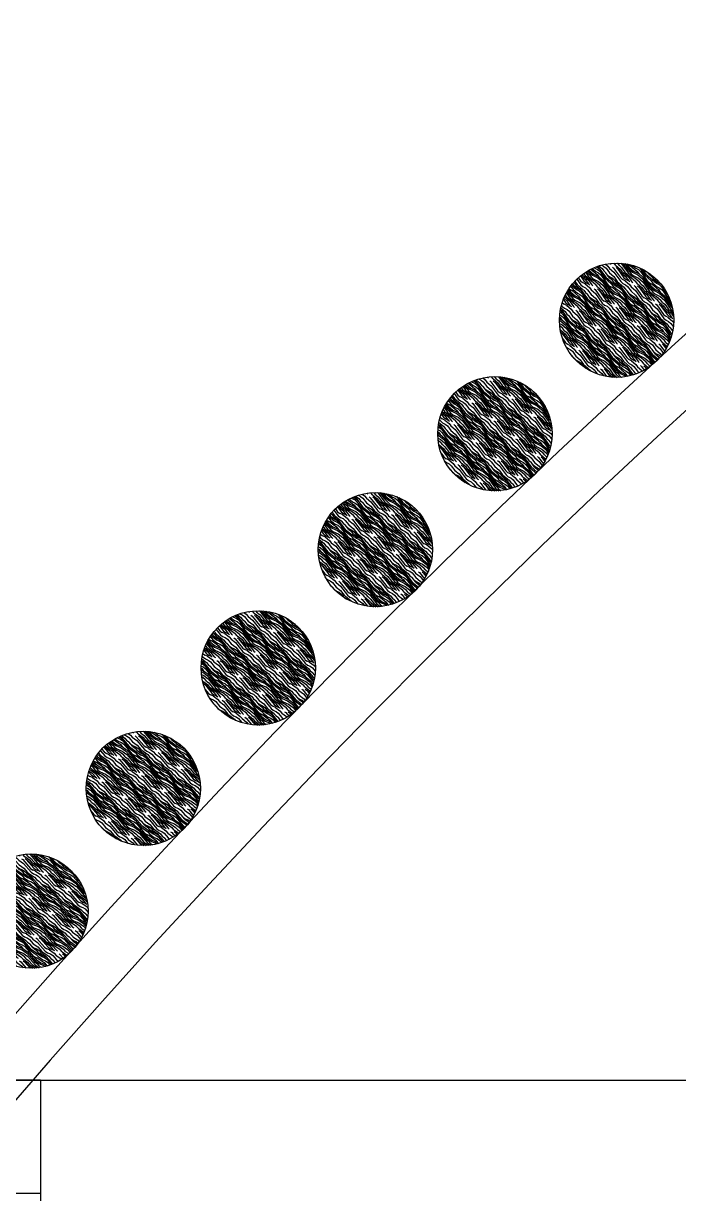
# Model space of a CAD drawing. Extents: x 5924 to 15219, y 2637 to 8140.
# Drawn here: x 6937.5 to 7053, y 7619.3 to 7825.7 of the extents above; entities that cross this region are included whole.
import ezdxf

# ---------------------------------------------------------------- set-up
doc = ezdxf.new("R2010")
doc.units = 0
doc.header["$LTSCALE"] = 35
for name, color, linetype in [('ESPECARQ', 2, 'CONTINUOUS'), ('HACHURA', 13, 'CONTINUOUS'), ('MOBIL', 7, 'CONTINUOUS')]:
    doc.layers.add(name, color=color, linetype=linetype)

msp = doc.modelspace()

# ---------------------------------------------------------------- hatches: boundary and pattern name
at = {"layer": 'HACHURA'}
h = msp.add_hatch(dxfattribs=at)
h.set_pattern_fill('MADEIRA', color=256, scale=5, angle=-40.44944, style=0)
h.set_pattern_definition([(319.55056, (-2401.771, 6818.1464), (3.2438838, 3.804894), [1, -1.5, 0.5, -2]), (319.55056, (-2399.0267, 6815.971), (3.2438838, 3.804894), [1, -4]), (319.55056, (-2399.245, 6816.4854), (3.2438838, 3.804894), [0.5, -4.5]), (319.55056, (-2401.2566, 6818.3647), (3.2438838, 3.804894), [0.25, -3.5, 0.25, -1]), (319.55056, (-2399.7627, 6817.4196), (3.2438838, 3.804894), [1, -1.5, 0.25, -2.25]), (319.55056, (-2400.633, 6818.3256), (3.2438838, 3.804894), [0.75, -4.25]), (319.55056, (-2399.6005, 6817.61), (3.2438838, 3.804894), [1.5, -3.5]), (319.55056, (-2400.661, 6818.678), (3.2438838, 3.804894), [1, -4]), (319.55056, (-2399.058, 6817.4757), (3.2438838, 3.804894), [2.5, -2.5]), (319.55056, (-2400.037, 6818.639), (3.2438838, 3.804894), [0.5, -1.5, 1, -2]), (319.55056, (-2397.2925, 6816.4635), (3.2438838, 3.804894), [1, -4]), (319.55056, (-2397.9724, 6817.2074), (3.2438838, 3.804894), [0.5, -4.5]), (319.55056, (-2398.6523, 6817.9513), (3.2438838, 3.804894), [0.5, -4.5]), (319.55056, (-2400.4737, 6819.6683), (3.2438838, 3.804894), [1, -4]), (319.55056, (-2398.49, 6818.1415), (3.2438838, 3.804894), [1, -4]), (319.55056, (-2398.328, 6818.332), (3.2438838, 3.804894), [1, -1, 1, -2]), (319.55056, (-2398.9267, 6819.171), (3.2438838, 3.804894), [0.5, -2.5, 1, -1]), (319.55056, (-2398.0846, 6818.617), (3.2438838, 3.804894), [1.5, -3.5]), (319.55056, (-2397.9224, 6818.8074), (3.2438838, 3.804894), [1, -4]), (319.55056, (-2399.3633, 6820.2), (3.2438838, 3.804894), [1.5, -2, 0.5, -1]), (319.55056, (-2399.201, 6820.3903), (3.2438838, 3.804894), [2.5, -2.5]), (319.55056, (-2396.837, 6818.539), (3.2438838, 3.804894), [0.5, -4.5]), (319.55056, (-2397.8974, 6819.6074), (3.2438838, 3.804894), [1, -4]), (319.55056, (-2398.5773, 6820.3513), (3.2438838, 3.804894), [0.5, -2, 0.5, -2]), (319.55056, (-2398.8767, 6820.771), (3.2438838, 3.804894), [0.5, -1.5, 1, -2]), (319.55056, (-2398.0346, 6820.217), (3.2438838, 3.804894), [0.5, -2.5, 0.5, -1.5]), (319.55056, (-2397.1926, 6819.6635), (3.2438838, 3.804894), [1.5, -3.5]), (319.55056, (-2398.5523, 6821.1513), (3.2438838, 3.804894), [1, -4]), (319.55056, (-2396.569, 6819.6244), (3.2438838, 3.804894), [0.5, -4.5]), (319.55056, (-2395.7267, 6819.071), (3.2438838, 3.804894), [0.5, -4.5]), (333.586805, (-2398.8645, 6816.161), (3.80489394, -3.2438838), [0.515, -20.1005276]), (333.586805, (-2397.7541, 6816.6927), (3.80489394, -3.2438838), [0.515, -20.1005276]), (333.586805, (-2396.1883, 6819.3), (3.80489394, -3.2438838), [0.515, -20.1005276]), (333.586805, (-2398.5462, 6818.8464), (3.80489394, -3.2438838), [0.515, -20.1005276]), (333.586805, (-2397.2987, 6818.7683), (3.80489394, -3.2438838), [0.515, -20.1005276]), (333.586805, (-2397.1615, 6818.1586), (3.80489394, -3.2438838), [0.515, -20.1005276]), (333.586805, (-2398.4962, 6820.4464), (3.80489394, -3.2438838), [0.515, -20.1005276]), (333.586805, (-2397.1365, 6818.9586), (3.80489394, -3.2438838), [0.515, -20.1005276]), (333.586805, (-2397.592, 6816.883), (3.80489394, -3.2438838), [1.03, -19.5855276]), (333.586805, (-2397.7291, 6817.4927), (3.80489394, -3.2438838), [1.03, -19.5855276]), (333.586805, (-2397.567, 6817.683), (3.80489394, -3.2438838), [1.03, -19.5855276]), (125.514318, (-2399.7627, 6817.4196), (-3.80489394, 3.2438838), [0.515, -1.03, 0.515, -18.5555276]), (125.514318, (-2400.0371, 6818.6391), (-3.80489394, 3.2438838), [0.515, -20.1005276]), (125.514318, (-2398.5773, 6820.3513), (-3.80489394, 3.2438838), [1.03, -19.5855276]), (153.586805, (-2399.0267, 6815.9708), (-3.80489394, 3.2438838), [0.515, -20.1005276]), (305.514318, (-2398.2657, 6815.322), (3.80489394, -3.2438838), [0.515, -20.1005276]), (305.514318, (-2398.2718, 6817.6269), (3.80489394, -3.2438838), [0.515, -20.1005276]), (305.514318, (-2396.9432, 6817.644), (3.80489394, -3.2438838), [0.515, -20.1005276]), (305.514318, (-2398.2218, 6819.2269), (3.80489394, -3.2438838), [0.515, -20.1005276]), (305.514318, (-2398.1968, 6820.0269), (3.80489394, -3.2438838), [0.515, -20.1005276]), (305.514318, (-2397.6542, 6819.8927), (3.80489394, -3.2438838), [0.515, -20.1005276]), (305.514318, (-2398.2218, 6819.2269), (3.80489394, -3.2438838), [0.515, -20.1005276]), (305.514318, (-2396.5938, 6818.8244), (3.80489394, -3.2438838), [2.06, -18.5555276]), (305.514318, (-2401.0663, 6818.2025), (3.80489394, -3.2438838), [2.06, -18.5555276]), (305.514318, (-2400.4426, 6818.1635), (3.80489394, -3.2438838), [2.06, -18.5555276]), (305.514318, (-2399.8999, 6818.0293), (3.80489394, -3.2438838), [0.515, -1.03, 1.03, -18.0405276]), (305.514318, (-2399.6566, 6818.3147), (3.80489394, -3.2438838), [1.03, -1.03, 1.03, -17.5255276]), (305.514318, (-2399.7127, 6819.0196), (3.80489394, -3.2438838), [2.06, -18.5555276]), (305.514318, (-2399.8499, 6819.6293), (3.80489394, -3.2438838), [2.06, -18.5555276]), (305.514318, (-2399.6877, 6819.8196), (3.80489394, -3.2438838), [2.06, -18.5555276]), (305.514318, (-2396.0511, 6818.6903), (3.80489394, -3.2438838), [0.515, -20.1005276]), (305.51433, (-2395.3462, 6818.7464), (3.80489456, -3.24388307), [1.03, -19.5855276]), (305.51433, (-2397.7914, 6820.5025), (3.80489456, -3.24388307), [1.03, -19.5855276]), (305.51432, (-2401.0102, 6817.4976), (3.804894, -3.24388373), [2.06, -18.5555276]), (305.51432, (-2396.4566, 6818.2147), (3.804894, -3.24388373), [1.545, -19.0705276]), (305.51432, (-2396.3194, 6817.6049), (3.804894, -3.24388373), [3.09, -17.5255276])])
h.paths.add_polyline_path([(7034.432, 7779.893), (7049.77, 7766.817, 1)])
h.paths.add_polyline_path([(7049.77, 7766.817), (7034.432, 7779.893, 1)])
h = msp.add_hatch(dxfattribs=at)
h.set_pattern_fill('MADEIRA', color=256, scale=5, angle=-39.32584, style=0)
h.set_pattern_definition([(320.67416, (-2402.6927, 6613.12), (3.1686492, 3.8677723), [1, -1.5, 0.5, -2]), (320.67416, (-2399.906, 6610.999), (3.1686492, 3.8677723), [1, -4]), (320.67416, (-2400.1344, 6611.509), (3.1686492, 3.8677723), [0.5, -4.5]), (320.67416, (-2402.1825, 6613.3485), (3.1686492, 3.8677723), [0.25, -3.5, 0.25, -1]), (320.67416, (-2400.6703, 6612.433), (3.1686492, 3.8677723), [1, -1.5, 0.25, -2.25]), (320.67416, (-2401.558, 6613.322), (3.1686492, 3.8677723), [0.75, -4.25]), (320.67416, (-2400.512, 6612.6263), (3.1686492, 3.8677723), [1.5, -3.5]), (320.67416, (-2401.593, 6613.6736), (3.1686492, 3.8677723), [1, -4]), (320.67416, (-2399.9667, 6612.503), (3.1686492, 3.8677723), [2.5, -2.5]), (320.67416, (-2400.9686, 6613.647), (3.1686492, 3.8677723), [0.5, -1.5, 1, -2]), (320.67416, (-2398.182, 6611.5254), (3.1686492, 3.8677723), [1, -4]), (320.67416, (-2398.8763, 6612.256), (3.1686492, 3.8677723), [0.5, -4.5]), (320.67416, (-2399.5706, 6612.9863), (3.1686492, 3.8677723), [0.5, -4.5]), (320.67416, (-2401.4253, 6614.6673), (3.1686492, 3.8677723), [1, -4]), (320.67416, (-2399.412, 6613.1797), (3.1686492, 3.8677723), [1, -4]), (320.67416, (-2399.2537, 6613.373), (3.1686492, 3.8677723), [1, -1, 1, -2]), (320.67416, (-2399.869, 6614.2), (3.1686492, 3.8677723), [0.5, -2.5, 1, -1]), (320.67416, (-2399.016, 6613.663), (3.1686492, 3.8677723), [1.5, -3.5]), (320.67416, (-2398.8576, 6613.8565), (3.1686492, 3.8677723), [1, -4]), (320.67416, (-2400.3255, 6615.2207), (3.1686492, 3.8677723), [1.5, -2, 0.5, -1]), (320.67416, (-2400.167, 6615.414), (3.1686492, 3.8677723), [2.5, -2.5]), (320.67416, (-2397.767, 6613.6096), (3.1686492, 3.8677723), [0.5, -4.5]), (320.67416, (-2398.8483, 6614.657), (3.1686492, 3.8677723), [1, -4]), (320.67416, (-2399.5427, 6615.3873), (3.1686492, 3.8677723), [0.5, -2, 0.5, -2]), (320.67416, (-2399.85, 6615.801), (3.1686492, 3.8677723), [0.5, -1.5, 1, -2]), (320.67416, (-2398.9975, 6615.264), (3.1686492, 3.8677723), [0.5, -2.5, 0.5, -1.5]), (320.67416, (-2398.1447, 6614.727), (3.1686492, 3.8677723), [1.5, -3.5]), (320.67416, (-2399.5334, 6616.1876), (3.1686492, 3.8677723), [1, -4]), (320.67416, (-2397.5203, 6614.7), (3.1686492, 3.8677723), [0.5, -4.5]), (320.67416, (-2396.6675, 6614.163), (3.1686492, 3.8677723), [0.5, -4.5]), (334.710401, (-2399.7476, 6611.1922), (3.86777225, -3.1686492), [0.515, -20.1005276]), (334.710401, (-2398.6479, 6611.7456), (3.86777225, -3.1686492), [0.515, -20.1005276]), (334.710401, (-2397.1335, 6614.3831), (3.86777225, -3.1686492), [0.515, -20.1005276]), (334.710401, (-2399.4821, 6613.8833), (3.86777225, -3.1686492), [0.515, -20.1005276]), (334.710401, (-2398.2332, 6613.8298), (3.86777225, -3.1686492), [0.515, -20.1005276]), (334.710401, (-2398.0841, 6613.2228), (3.86777225, -3.1686492), [0.515, -20.1005276]), (334.710401, (-2399.4635, 6615.484), (3.86777225, -3.1686492), [0.515, -20.1005276]), (334.710401, (-2398.0748, 6614.0231), (3.86777225, -3.1686492), [0.515, -20.1005276]), (334.710401, (-2398.4895, 6611.939), (3.86777225, -3.1686492), [1.03, -19.5855276]), (334.710401, (-2398.6386, 6612.546), (3.86777225, -3.1686492), [1.03, -19.5855276]), (334.710401, (-2398.4802, 6612.7393), (3.86777225, -3.1686492), [1.03, -19.5855276]), (126.637914, (-2400.6703, 6612.4329), (-3.86777225, 3.1686492), [0.515, -1.03, 0.515, -18.5555276]), (126.637914, (-2400.9686, 6613.6468), (-3.86777225, 3.1686492), [0.515, -20.1005276]), (126.637914, (-2399.5427, 6615.3873), (-3.86777225, 3.1686492), [1.03, -19.5855276]), (154.710401, (-2399.9061, 6610.9988), (-3.86777225, 3.1686492), [0.515, -20.1005276]), (306.637914, (-2399.1325, 6610.3651), (3.86777225, -3.1686492), [0.515, -20.1005276]), (306.637914, (-2399.1838, 6612.6694), (3.86777225, -3.1686492), [0.515, -20.1005276]), (306.637914, (-2397.8557, 6612.7125), (3.86777225, -3.1686492), [0.515, -20.1005276]), (306.637914, (-2399.1652, 6614.2701), (3.86777225, -3.1686492), [0.515, -20.1005276]), (306.637914, (-2399.1559, 6615.0704), (3.86777225, -3.1686492), [0.515, -20.1005276]), (306.637914, (-2398.6107, 6614.947), (3.86777225, -3.1686492), [0.515, -20.1005276]), (306.637914, (-2399.1652, 6614.2701), (3.86777225, -3.1686492), [0.515, -20.1005276]), (306.637914, (-2397.5296, 6613.8997), (3.86777225, -3.1686492), [2.06, -18.5555276]), (306.637914, (-2401.9891, 6613.1901), (3.86777225, -3.1686492), [2.06, -18.5555276]), (306.637914, (-2401.3646, 6613.1633), (3.86777225, -3.1686492), [2.06, -18.5555276]), (306.637914, (-2400.8194, 6613.0398), (3.86777225, -3.1686492), [0.515, -1.03, 1.03, -18.0405276]), (306.637914, (-2400.5818, 6613.3299), (3.86777225, -3.1686492), [1.03, -1.03, 1.03, -17.5255276]), (306.637914, (-2400.6517, 6614.0336), (3.86777225, -3.1686492), [2.06, -18.5555276]), (306.637914, (-2400.8008, 6614.6405), (3.86777225, -3.1686492), [2.06, -18.5555276]), (306.637914, (-2400.6424, 6614.8339), (3.86777225, -3.1686492), [2.06, -18.5555276]), (306.637914, (-2396.9844, 6613.7762), (3.86777225, -3.1686492), [0.515, -20.1005276]), (306.637925, (-2396.2807, 6613.8461), (3.86777286, -3.16864846), [1.03, -19.5855276]), (306.637925, (-2398.7598, 6615.5539), (3.86777286, -3.16864846), [1.03, -19.5855276]), (306.637915, (-2401.9192, 6612.4865), (3.86777231, -3.16864914), [2.06, -18.5555276]), (306.637915, (-2397.3804, 6613.2927), (3.86777231, -3.16864914), [1.545, -19.0705276]), (306.637915, (-2397.2313, 6612.6858), (3.86777231, -3.16864914), [3.09, -17.5255276])])
h.paths.add_polyline_path([(7012.837, 7759.718), (7028.428, 7746.945, 1)])
h.paths.add_polyline_path([(7028.428, 7746.945), (7012.837, 7759.718, 1)])
h = msp.add_hatch(dxfattribs=at)
h.set_pattern_fill('MADEIRA', color=256, scale=5, angle=-38.20225, style=0)
h.set_pattern_definition([(321.79775, (-2399.5936, 6408.1154), (3.092196, 3.9291632), [1, -1.5, 0.5, -2]), (321.79775, (-2396.766, 6406.049), (3.092196, 3.9291632), [1, -4]), (321.79775, (-2397.004, 6406.5547), (3.092196, 3.9291632), [0.5, -4.5]), (321.79775, (-2399.088, 6408.3537), (3.092196, 3.9291632), [0.25, -3.5, 0.25, -1]), (321.79775, (-2397.558, 6407.468), (3.092196, 3.9291632), [1, -1.5, 0.25, -2.25]), (321.79775, (-2398.463, 6408.339), (3.092196, 3.9291632), [0.75, -4.25]), (321.79775, (-2397.4035, 6407.6643), (3.092196, 3.9291632), [1.5, -3.5]), (321.79775, (-2398.505, 6408.69), (3.092196, 3.9291632), [1, -4]), (321.79775, (-2396.856, 6407.5516), (3.092196, 3.9291632), [2.5, -2.5]), (321.79775, (-2397.88, 6408.6757), (3.092196, 3.9291632), [0.5, -1.5, 1, -2]), (321.79775, (-2395.0524, 6406.6094), (3.092196, 3.9291632), [1, -4]), (321.79775, (-2395.761, 6407.326), (3.092196, 3.9291632), [0.5, -4.5]), (321.79775, (-2396.4695, 6408.0427), (3.092196, 3.9291632), [0.5, -4.5]), (321.79775, (-2398.357, 6409.687), (3.092196, 3.9291632), [1, -4]), (321.79775, (-2396.315, 6408.239), (3.092196, 3.9291632), [1, -4]), (321.79775, (-2396.1603, 6408.4356), (3.092196, 3.9291632), [1, -1, 1, -2]), (321.79775, (-2396.7915, 6409.2505), (3.092196, 3.9291632), [0.5, -2.5, 1, -1]), (321.79775, (-2395.9284, 6408.7303), (3.092196, 3.9291632), [1.5, -3.5]), (321.79775, (-2395.7737, 6408.927), (3.092196, 3.9291632), [1, -4]), (321.79775, (-2397.268, 6410.262), (3.092196, 3.9291632), [1.5, -2, 0.5, -1]), (321.79775, (-2397.1135, 6410.4583), (3.092196, 3.9291632), [2.5, -2.5]), (321.79775, (-2394.6787, 6408.701), (3.092196, 3.9291632), [0.5, -4.5]), (321.79775, (-2395.78, 6409.727), (3.092196, 3.9291632), [1, -4]), (321.79775, (-2396.4887, 6410.444), (3.092196, 3.9291632), [0.5, -2, 0.5, -2]), (321.79775, (-2396.8043, 6410.851), (3.092196, 3.9291632), [0.5, -1.5, 1, -2]), (321.79775, (-2395.941, 6410.331), (3.092196, 3.9291632), [0.5, -2.5, 0.5, -1.5]), (321.79775, (-2395.078, 6409.811), (3.092196, 3.9291632), [1.5, -3.5]), (321.79775, (-2396.495, 6411.244), (3.092196, 3.9291632), [1, -4]), (321.79775, (-2394.453, 6409.7963), (3.092196, 3.9291632), [0.5, -4.5]), (321.79775, (-2393.59, 6409.276), (3.092196, 3.9291632), [0.5, -4.5]), (335.833996, (-2396.6113, 6406.2455), (3.92916319, -3.09219608), [0.515, -20.1005276]), (335.833996, (-2395.5227, 6406.8204), (3.92916319, -3.09219608), [0.515, -20.1005276]), (335.833996, (-2394.0603, 6409.4871), (3.92916319, -3.09219608), [0.515, -20.1005276]), (335.833996, (-2396.3986, 6408.9413), (3.92916319, -3.09219608), [0.515, -20.1005276]), (335.833996, (-2395.1489, 6408.9122), (3.92916319, -3.09219608), [0.515, -20.1005276]), (335.833996, (-2394.9879, 6408.3083), (3.92916319, -3.09219608), [0.515, -20.1005276]), (335.833996, (-2396.4114, 6410.542), (3.92916319, -3.09219608), [0.515, -20.1005276]), (335.833996, (-2394.9943, 6409.1087), (3.92916319, -3.09219608), [0.515, -20.1005276]), (335.833996, (-2395.368, 6407.0168), (3.92916319, -3.09219608), [1.03, -19.5855276]), (335.833996, (-2395.529, 6407.6207), (3.92916319, -3.09219608), [1.03, -19.5855276]), (335.833996, (-2395.3744, 6407.8172), (3.92916319, -3.09219608), [1.03, -19.5855276]), (127.76151, (-2397.5582, 6407.4679), (-3.92916319, 3.09219608), [0.515, -1.03, 0.515, -18.5555276]), (127.76151, (-2397.8802, 6408.6757), (-3.92916319, 3.09219608), [0.515, -20.1005276]), (127.76151, (-2396.4887, 6410.4438), (-3.92916319, 3.09219608), [1.03, -19.5855276]), (155.833996, (-2396.7659, 6406.049), (-3.92916319, 3.09219608), [0.515, -20.1005276]), (307.76151, (-2395.9801, 6405.4306), (3.92916319, -3.09219608), [0.515, -20.1005276]), (307.76151, (-2396.0766, 6407.7335), (3.92916319, -3.09219608), [0.515, -20.1005276]), (307.76151, (-2394.7496, 6407.8026), (3.92916319, -3.09219608), [0.515, -20.1005276]), (307.76151, (-2396.0894, 6409.3342), (3.92916319, -3.09219608), [0.515, -20.1005276]), (307.76151, (-2396.0958, 6410.1346), (3.92916319, -3.09219608), [0.515, -20.1005276]), (307.76151, (-2395.5482, 6410.0218), (3.92916319, -3.09219608), [0.515, -20.1005276]), (307.76151, (-2396.0894, 6409.3342), (3.92916319, -3.09219608), [0.515, -20.1005276]), (307.76151, (-2394.4468, 6408.9959), (3.92916319, -3.09219608), [2.06, -18.5555276]), (307.76151, (-2398.8915, 6408.1991), (3.92916319, -3.09219608), [2.06, -18.5555276]), (307.76151, (-2398.2667, 6408.1845), (3.92916319, -3.09219608), [2.06, -18.5555276]), (307.76151, (-2397.7192, 6408.0718), (3.92916319, -3.09219608), [0.515, -1.03, 1.03, -18.0405276]), (307.76151, (-2397.4872, 6408.3665), (3.92916319, -3.09219608), [1.03, -1.03, 1.03, -17.5255276]), (307.76151, (-2397.5709, 6409.0686), (3.92916319, -3.09219608), [2.06, -18.5555276]), (307.76151, (-2397.7319, 6409.6725), (3.92916319, -3.09219608), [2.06, -18.5555276]), (307.76151, (-2397.5773, 6409.869), (3.92916319, -3.09219608), [2.06, -18.5555276]), (307.76151, (-2393.8993, 6408.8832), (3.92916319, -3.09219608), [0.515, -20.1005276]), (307.76152, (-2393.1971, 6408.9669), (3.92916378, -3.09219533), [1.03, -19.5855276]), (307.76152, (-2395.7092, 6410.6257), (3.92916378, -3.09219533), [1.03, -19.5855276]), (307.76151, (-2398.8078, 6407.4969), (3.92916324, -3.09219602), [2.06, -18.5555276]), (307.76151, (-2394.2858, 6408.392), (3.92916324, -3.09219602), [1.545, -19.0705276]), (307.76151, (-2394.1248, 6407.7881), (3.92916324, -3.09219602), [3.09, -17.5255276])])
h.paths.add_polyline_path([(6991.642, 7739.124), (7007.48, 7726.659, 1)])
h.paths.add_polyline_path([(7007.48, 7726.659), (6991.642, 7739.124, 1)])
h = msp.add_hatch(dxfattribs=at)
h.set_pattern_fill('MADEIRA', color=256, scale=5, angle=-37.07865, style=0)
h.set_pattern_definition([(322.92135, (-2392.475, 6203.2107), (3.0145538, 3.9890431), [1, -1.5, 0.5, -2]), (322.92135, (-2389.6075, 6201.2003), (3.0145538, 3.9890431), [1, -4]), (322.92135, (-2389.8557, 6201.701), (3.0145538, 3.9890431), [0.5, -4.5]), (322.92135, (-2391.9743, 6203.459), (3.0145538, 3.9890431), [0.25, -3.5, 0.25, -1]), (322.92135, (-2390.4274, 6202.6033), (3.0145538, 3.9890431), [1, -1.5, 0.25, -2.25]), (322.92135, (-2391.3493, 6203.4566), (3.0145538, 3.9890431), [0.75, -4.25]), (322.92135, (-2390.2767, 6202.8027), (3.0145538, 3.9890431), [1.5, -3.5]), (322.92135, (-2391.398, 6203.807), (3.0145538, 3.9890431), [1, -4]), (322.92135, (-2389.727, 6202.7007), (3.0145538, 3.9890431), [2.5, -2.5]), (322.92135, (-2390.773, 6203.8045), (3.0145538, 3.9890431), [0.5, -1.5, 1, -2]), (322.92135, (-2387.9053, 6201.794), (3.0145538, 3.9890431), [1, -4]), (322.92135, (-2388.628, 6202.4967), (3.0145538, 3.9890431), [0.5, -4.5]), (322.92135, (-2389.35, 6203.1993), (3.0145538, 3.9890431), [0.5, -4.5]), (322.92135, (-2391.2694, 6204.8063), (3.0145538, 3.9890431), [1, -4]), (322.92135, (-2389.1995, 6203.399), (3.0145538, 3.9890431), [1, -4]), (322.92135, (-2389.049, 6203.598), (3.0145538, 3.9890431), [1, -1, 1, -2]), (322.92135, (-2389.696, 6204.4006), (3.0145538, 3.9890431), [0.5, -2.5, 1, -1]), (322.92135, (-2388.8227, 6203.8974), (3.0145538, 3.9890431), [1.5, -3.5]), (322.92135, (-2388.672, 6204.097), (3.0145538, 3.9890431), [1, -4]), (322.92135, (-2390.192, 6205.4024), (3.0145538, 3.9890431), [1.5, -2, 0.5, -1]), (322.92135, (-2390.0415, 6205.602), (3.0145538, 3.9890431), [2.5, -2.5]), (322.92135, (-2387.5727, 6203.893), (3.0145538, 3.9890431), [0.5, -4.5]), (322.92135, (-2388.694, 6204.897), (3.0145538, 3.9890431), [1, -4]), (322.92135, (-2389.4165, 6205.5996), (3.0145538, 3.9890431), [0.5, -2, 0.5, -2]), (322.92135, (-2389.74, 6206.001), (3.0145538, 3.9890431), [0.5, -1.5, 1, -2]), (322.92135, (-2388.867, 6205.4976), (3.0145538, 3.9890431), [0.5, -2.5, 0.5, -1.5]), (322.92135, (-2387.9937, 6204.9944), (3.0145538, 3.9890431), [1.5, -3.5]), (322.92135, (-2389.4386, 6206.3997), (3.0145538, 3.9890431), [1, -4]), (322.92135, (-2387.3687, 6204.992), (3.0145538, 3.9890431), [0.5, -4.5]), (322.92135, (-2386.4955, 6204.489), (3.0145538, 3.9890431), [0.5, -4.5]), (336.957592, (-2389.4568, 6201.3997), (3.98904314, -3.01455384), [0.515, -20.1005276]), (336.957592, (-2388.3796, 6201.9958), (3.98904314, -3.01455384), [0.515, -20.1005276]), (336.957592, (-2386.9698, 6204.6907), (3.98904314, -3.01455384), [0.515, -20.1005276]), (336.957592, (-2389.2969, 6204.0992), (3.98904314, -3.01455384), [0.515, -20.1005276]), (336.957592, (-2388.047, 6204.0946), (3.98904314, -3.01455384), [0.515, -20.1005276]), (336.957592, (-2387.8741, 6203.494), (3.98904314, -3.01455384), [0.515, -20.1005276]), (336.957592, (-2389.3411, 6205.6993), (3.98904314, -3.01455384), [0.515, -20.1005276]), (336.957592, (-2387.8962, 6204.294), (3.98904314, -3.01455384), [0.515, -20.1005276]), (336.957592, (-2388.2289, 6202.1953), (3.98904314, -3.01455384), [1.03, -19.5855276]), (336.957592, (-2388.4017, 6202.7959), (3.98904314, -3.01455384), [1.03, -19.5855276]), (336.957592, (-2388.251, 6202.9953), (3.98904314, -3.01455384), [1.03, -19.5855276]), (128.885105, (-2390.4274, 6202.6033), (-3.98904314, 3.01455384), [0.515, -1.03, 0.515, -18.5555276]), (128.885105, (-2390.773, 6203.8045), (-3.98904314, 3.01455384), [0.515, -20.1005276]), (128.885105, (-2389.4165, 6205.5996), (-3.98904314, 3.01455384), [1.03, -19.5855276]), (156.957592, (-2389.6075, 6201.2003), (-3.98904314, 3.01455384), [0.515, -20.1005276]), (308.885105, (-2388.8097, 6200.5974), (3.98904314, -3.01455384), [0.515, -20.1005276]), (308.885105, (-2388.9513, 6202.8979), (3.98904314, -3.01455384), [0.515, -20.1005276]), (308.885105, (-2387.626, 6202.993), (3.98904314, -3.01455384), [0.515, -20.1005276]), (308.885105, (-2388.9955, 6204.498), (3.98904314, -3.01455384), [0.515, -20.1005276]), (308.885105, (-2389.0176, 6205.2981), (3.98904314, -3.01455384), [0.515, -20.1005276]), (308.885105, (-2388.4679, 6205.1961), (3.98904314, -3.01455384), [0.515, -20.1005276]), (308.885105, (-2388.9955, 6204.498), (3.98904314, -3.01455384), [0.515, -20.1005276]), (308.885105, (-2387.3466, 6204.192), (3.98904314, -3.01455384), [2.06, -18.5555276]), (308.885105, (-2391.7748, 6203.3082), (3.98904314, -3.01455384), [2.06, -18.5555276]), (308.885105, (-2391.1498, 6203.3059), (3.98904314, -3.01455384), [2.06, -18.5555276]), (308.885105, (-2390.6002, 6203.2039), (3.98904314, -3.01455384), [0.515, -1.03, 1.03, -18.0405276]), (308.885105, (-2390.3741, 6203.5031), (3.98904314, -3.01455384), [1.03, -1.03, 1.03, -17.5255276]), (308.885105, (-2390.4716, 6204.2034), (3.98904314, -3.01455384), [2.06, -18.5555276]), (308.885105, (-2390.6444, 6204.8041), (3.98904314, -3.01455384), [2.06, -18.5555276]), (308.885105, (-2390.4936, 6205.0035), (3.98904314, -3.01455384), [2.06, -18.5555276]), (308.885105, (-2386.797, 6204.09), (3.98904314, -3.01455384), [0.515, -20.1005276]), (308.885116, (-2386.0966, 6204.1875), (3.98904372, -3.01455307), [1.03, -19.5855276]), (308.885116, (-2388.6407, 6205.7968), (3.98904372, -3.01455307), [1.03, -19.5855276]), (308.885106, (-2391.6774, 6202.6078), (3.98904319, -3.01455377), [2.06, -18.5555276]), (308.885106, (-2387.1738, 6203.5914), (3.98904319, -3.01455377), [1.545, -19.0705276]), (308.885106, (-2387.001, 6202.9908), (3.98904319, -3.01455377), [3.09, -17.5255276])])
h.paths.add_polyline_path([(6970.855, 7718.117), (6986.935, 7705.966, 1)])
h.paths.add_polyline_path([(6986.935, 7705.966), (6970.855, 7718.117, 1)])
h = msp.add_hatch(dxfattribs=at)
h.set_pattern_fill('MADEIRA', color=256, scale=5, angle=-35.95506, style=0)
h.set_pattern_definition([(324.044944, (-2381.34, 5998.485), (2.9357523, 4.047389), [1, -1.5, 0.5, -2]), (324.044944, (-2378.4335, 5996.531), (2.9357523, 4.047389), [1, -4]), (324.044944, (-2378.6915, 5997.027), (2.9357523, 4.047389), [0.5, -4.5]), (324.044944, (-2380.844, 5998.743), (2.9357523, 4.047389), [0.25, -3.5, 0.25, -1]), (324.044944, (-2379.281, 5997.918), (2.9357523, 4.047389), [1, -1.5, 0.25, -2.25]), (324.044944, (-2380.219, 5998.753), (2.9357523, 4.047389), [0.75, -4.25]), (324.044944, (-2379.134, 5998.1203), (2.9357523, 4.047389), [1.5, -3.5]), (324.044944, (-2380.275, 5999.102), (2.9357523, 4.047389), [1, -4]), (324.044944, (-2378.5825, 5998.029), (2.9357523, 4.047389), [2.5, -2.5]), (324.044944, (-2379.65, 5999.112), (2.9357523, 4.047389), [0.5, -1.5, 1, -2]), (324.044944, (-2376.7433, 5997.1583), (2.9357523, 4.047389), [1, -4]), (324.044944, (-2377.4794, 5997.8466), (2.9357523, 4.047389), [0.5, -4.5]), (324.044944, (-2378.2155, 5998.535), (2.9357523, 4.047389), [0.5, -4.5]), (324.044944, (-2380.166, 6000.104), (2.9357523, 4.047389), [1, -4]), (324.044944, (-2378.0687, 5998.7373), (2.9357523, 4.047389), [1, -4]), (324.044944, (-2377.922, 5998.9397), (2.9357523, 4.047389), [1, -1, 1, -2]), (324.044944, (-2378.5846, 5999.729), (2.9357523, 4.047389), [0.5, -2.5, 1, -1]), (324.044944, (-2377.7017, 5999.2433), (2.9357523, 4.047389), [1.5, -3.5]), (324.044944, (-2377.555, 5999.4456), (2.9357523, 4.047389), [1, -4]), (324.044944, (-2379.1005, 6000.721), (2.9357523, 4.047389), [1.5, -2, 0.5, -1]), (324.044944, (-2378.9537, 6000.9235), (2.9357523, 4.047389), [2.5, -2.5]), (324.044944, (-2376.452, 5999.263), (2.9357523, 4.047389), [0.5, -4.5]), (324.044944, (-2377.5927, 6000.245), (2.9357523, 4.047389), [1, -4]), (324.044944, (-2378.329, 6000.9335), (2.9357523, 4.047389), [0.5, -2, 0.5, -2]), (324.044944, (-2378.66, 6001.328), (2.9357523, 4.047389), [0.5, -1.5, 1, -2]), (324.044944, (-2377.7773, 6000.8423), (2.9357523, 4.047389), [0.5, -2.5, 0.5, -1.5]), (324.044944, (-2376.8944, 6000.3563), (2.9357523, 4.047389), [1.5, -3.5]), (324.044944, (-2378.3666, 6001.733), (2.9357523, 4.047389), [1, -4]), (324.044944, (-2376.2695, 6000.3663), (2.9357523, 4.047389), [0.5, -4.5]), (324.044944, (-2375.3866, 5999.8803), (2.9357523, 4.047389), [0.5, -4.5]), (338.081187, (-2378.2867, 5996.7336), (4.04738907, -2.93575232), [0.515, -20.1005276]), (338.081187, (-2377.2215, 5997.3507), (4.04738907, -2.93575232), [0.515, -20.1005276]), (338.081187, (-2375.8647, 6000.0727), (4.04738907, -2.93575232), [0.515, -20.1005276]), (338.081187, (-2378.1799, 5999.4357), (4.04738907, -2.93575232), [0.515, -20.1005276]), (338.081187, (-2376.93, 5999.4556), (4.04738907, -2.93575232), [0.515, -20.1005276]), (338.081187, (-2376.7455, 5998.8585), (4.04738907, -2.93575232), [0.515, -20.1005276]), (338.081187, (-2378.2554, 6001.0347), (4.04738907, -2.93575232), [0.515, -20.1005276]), (338.081187, (-2376.7832, 5999.658), (4.04738907, -2.93575232), [0.515, -20.1005276]), (338.081187, (-2377.0747, 5997.553), (4.04738907, -2.93575232), [1.03, -19.5855276]), (338.081187, (-2377.2592, 5998.1502), (4.04738907, -2.93575232), [1.03, -19.5855276]), (338.081187, (-2377.1124, 5998.3526), (4.04738907, -2.93575232), [1.03, -19.5855276]), (130.0087, (-2379.2808, 5997.9179), (-4.04738907, 2.93575232), [0.515, -1.03, 0.515, -18.5555276]), (130.0087, (-2379.6499, 5999.1121), (-4.04738907, 2.93575232), [0.515, -20.1005276]), (130.0087, (-2378.3288, 6000.9335), (-4.04738907, 2.93575232), [1.03, -19.5855276]), (158.081187, (-2378.4335, 5996.5312), (-4.04738907, 2.93575232), [0.515, -20.1005276]), (310.0087, (-2377.624, 5995.9441), (4.04738907, -2.93575232), [0.515, -20.1005276]), (310.0087, (-2377.8108, 5998.2414), (4.04738907, -2.93575232), [0.515, -20.1005276]), (310.0087, (-2376.4875, 5998.3625), (4.04738907, -2.93575232), [0.515, -20.1005276]), (310.0087, (-2377.8863, 5999.8404), (4.04738907, -2.93575232), [0.515, -20.1005276]), (310.0087, (-2377.9241, 6000.6399), (4.04738907, -2.93575232), [0.515, -20.1005276]), (310.0087, (-2377.3725, 6000.5487), (4.04738907, -2.93575232), [0.515, -20.1005276]), (310.0087, (-2377.8863, 5999.8404), (4.04738907, -2.93575232), [0.515, -20.1005276]), (310.0087, (-2376.2317, 5999.5668), (4.04738907, -2.93575232), [2.06, -18.5555276]), (310.0087, (-2380.6418, 5998.5962), (4.04738907, -2.93575232), [2.06, -18.5555276]), (310.0087, (-2380.0169, 5998.6062), (4.04738907, -2.93575232), [2.06, -18.5555276]), (310.0087, (-2379.4653, 5998.515), (4.04738907, -2.93575232), [0.515, -1.03, 1.03, -18.0405276]), (310.0087, (-2379.2452, 5998.8186), (4.04738907, -2.93575232), [1.03, -1.03, 1.03, -17.5255276]), (310.0087, (-2379.3563, 5999.5169), (4.04738907, -2.93575232), [2.06, -18.5555276]), (310.0087, (-2379.5409, 6000.114), (4.04738907, -2.93575232), [2.06, -18.5555276]), (310.0087, (-2379.3941, 6000.3164), (4.04738907, -2.93575232), [2.06, -18.5555276]), (310.0087, (-2375.6802, 5999.4756), (4.04738907, -2.93575232), [0.515, -20.1005276]), (310.008711, (-2374.9819, 5999.5867), (4.04738964, -2.93575154), [1.03, -19.5855276]), (310.008711, (-2377.5571, 6001.1458), (4.04738964, -2.93575154), [1.03, -19.5855276]), (310.008701, (-2380.5306, 5997.8979), (4.04738912, -2.93575225), [2.06, -18.5555276]), (310.008701, (-2376.0472, 5998.9696), (4.04738912, -2.93575225), [1.545, -19.0705276]), (310.008701, (-2375.8626, 5998.3725), (4.04738912, -2.93575225), [3.09, -17.5255276])])
h.paths.add_polyline_path([(6950.484, 7696.708), (6966.798, 7684.874, 1)])
h.paths.add_polyline_path([(6966.798, 7684.874), (6950.484, 7696.708, 1)])
h = msp.add_hatch(dxfattribs=at)
h.set_pattern_fill('MADEIRA', color=256, scale=5, angle=-34.83146, style=0)
h.set_pattern_definition([(325.16854, (-2366.1926, 5794.017), (2.8558218, 4.1041786), [1, -1.5, 0.5, -2]), (325.16854, (-2363.2483, 5792.1207), (2.8558218, 4.1041786), [1, -4]), (325.16854, (-2363.516, 5792.6115), (2.8558218, 4.1041786), [0.5, -4.5]), (325.16854, (-2365.702, 5794.285), (2.8558218, 4.1041786), [0.25, -3.5, 0.25, -1]), (325.16854, (-2364.1226, 5793.4904), (2.8558218, 4.1041786), [1, -1.5, 0.25, -2.25]), (325.16854, (-2365.077, 5794.307), (2.8558218, 4.1041786), [0.75, -4.25]), (325.16854, (-2363.98, 5793.6956), (2.8558218, 4.1041786), [1.5, -3.5]), (325.16854, (-2365.1397, 5794.655), (2.8558218, 4.1041786), [1, -4]), (325.16854, (-2363.4266, 5793.6153), (2.8558218, 4.1041786), [2.5, -2.5]), (325.16854, (-2364.515, 5794.677), (2.8558218, 4.1041786), [0.5, -1.5, 1, -2]), (325.16854, (-2361.5707, 5792.781), (2.8558218, 4.1041786), [1, -4]), (325.16854, (-2362.32, 5793.4545), (2.8558218, 4.1041786), [0.5, -4.5]), (325.16854, (-2363.0696, 5794.1283), (2.8558218, 4.1041786), [0.5, -4.5]), (325.16854, (-2365.0503, 5795.659), (2.8558218, 4.1041786), [1, -4]), (325.16854, (-2362.927, 5794.3335), (2.8558218, 4.1041786), [1, -4]), (325.16854, (-2362.784, 5794.5387), (2.8558218, 4.1041786), [1, -1, 1, -2]), (325.16854, (-2363.462, 5795.315), (2.8558218, 4.1041786), [0.5, -2.5, 1, -1]), (325.16854, (-2362.57, 5794.8465), (2.8558218, 4.1041786), [1.5, -3.5]), (325.16854, (-2362.427, 5795.0517), (2.8558218, 4.1041786), [1, -4]), (325.16854, (-2363.9973, 5796.2967), (2.8558218, 4.1041786), [1.5, -2, 0.5, -1]), (325.16854, (-2363.8545, 5796.502), (2.8558218, 4.1041786), [2.5, -2.5]), (325.16854, (-2361.3206, 5794.891), (2.8558218, 4.1041786), [0.5, -4.5]), (325.16854, (-2362.4805, 5795.8503), (2.8558218, 4.1041786), [1, -4]), (325.16854, (-2363.23, 5796.524), (2.8558218, 4.1041786), [0.5, -2, 0.5, -2]), (325.16854, (-2363.569, 5796.9123), (2.8558218, 4.1041786), [0.5, -1.5, 1, -2]), (325.16854, (-2362.6767, 5796.4437), (2.8558218, 4.1041786), [0.5, -2.5, 0.5, -1.5]), (325.16854, (-2361.7845, 5795.975), (2.8558218, 4.1041786), [1.5, -3.5]), (325.16854, (-2363.2834, 5797.3227), (2.8558218, 4.1041786), [1, -4]), (325.16854, (-2361.16, 5795.9974), (2.8558218, 4.1041786), [0.5, -4.5]), (325.16854, (-2360.2677, 5795.529), (2.8558218, 4.1041786), [0.5, -4.5]), (339.204783, (-2363.1055, 5792.3259), (4.10417855, -2.85582184), [0.515, -20.1005276]), (339.204783, (-2362.0525, 5792.9637), (4.10417855, -2.85582184), [0.515, -20.1005276]), (339.204783, (-2360.7495, 5795.7118), (4.10417855, -2.85582184), [0.515, -20.1005276]), (339.204783, (-2363.0517, 5795.0295), (4.10417855, -2.85582184), [0.515, -20.1005276]), (339.204783, (-2361.8024, 5795.074), (4.10417855, -2.85582184), [0.515, -20.1005276]), (339.204783, (-2361.6062, 5794.4806), (4.10417855, -2.85582184), [0.515, -20.1005276]), (339.204783, (-2363.1585, 5796.6267), (4.10417855, -2.85582184), [0.515, -20.1005276]), (339.204783, (-2361.6597, 5795.2792), (4.10417855, -2.85582184), [0.515, -20.1005276]), (339.204783, (-2361.9098, 5793.169), (4.10417855, -2.85582184), [1.03, -19.5855276]), (339.204783, (-2362.106, 5793.7623), (4.10417855, -2.85582184), [1.03, -19.5855276]), (339.204783, (-2361.9632, 5793.9675), (4.10417855, -2.85582184), [1.03, -19.5855276]), (131.132296, (-2364.1226, 5793.4904), (-4.10417855, 2.85582184), [0.515, -1.03, 0.515, -18.5555276]), (131.132296, (-2364.515, 5794.6772), (-4.10417855, 2.85582184), [0.515, -20.1005276]), (131.132296, (-2363.2299, 5796.5241), (-4.10417855, 2.85582184), [1.03, -19.5855276]), (159.204783, (-2363.2483, 5792.1207), (-4.10417855, 2.85582184), [0.515, -20.1005276]), (311.132296, (-2362.4275, 5791.5495), (4.10417855, -2.85582184), [0.515, -20.1005276]), (311.132296, (-2362.6592, 5793.8427), (4.10417855, -2.85582184), [0.515, -20.1005276]), (311.132296, (-2361.3386, 5793.9898), (4.10417855, -2.85582184), [0.515, -20.1005276]), (311.132296, (-2362.7661, 5795.4399), (4.10417855, -2.85582184), [0.515, -20.1005276]), (311.132296, (-2362.8195, 5796.2385), (4.10417855, -2.85582184), [0.515, -20.1005276]), (311.132296, (-2362.2663, 5796.1582), (4.10417855, -2.85582184), [0.515, -20.1005276]), (311.132296, (-2362.7661, 5795.4399), (4.10417855, -2.85582184), [0.515, -20.1005276]), (311.132296, (-2361.1064, 5795.1988), (4.10417855, -2.85582184), [2.06, -18.5555276]), (311.132296, (-2365.4966, 5794.142), (4.10417855, -2.85582184), [2.06, -18.5555276]), (311.132296, (-2364.872, 5794.1642), (4.10417855, -2.85582184), [2.06, -18.5555276]), (311.132296, (-2364.3188, 5794.0838), (4.10417855, -2.85582184), [0.515, -1.03, 1.03, -18.0405276]), (311.132296, (-2364.1046, 5794.3916), (4.10417855, -2.85582184), [1.03, -1.03, 1.03, -17.5255276]), (311.132296, (-2364.2295, 5795.0876), (4.10417855, -2.85582184), [2.06, -18.5555276]), (311.132296, (-2364.4257, 5795.681), (4.10417855, -2.85582184), [2.06, -18.5555276]), (311.132296, (-2364.2829, 5795.8862), (4.10417855, -2.85582184), [2.06, -18.5555276]), (311.132296, (-2360.5532, 5795.1184), (4.10417855, -2.85582184), [0.515, -20.1005276]), (311.132307, (-2359.8572, 5795.2433), (4.1041791, -2.85582105), [1.03, -19.5855276]), (311.132307, (-2362.4625, 5796.7515), (4.1041791, -2.85582105), [1.03, -19.5855276]), (311.132297, (-2365.3718, 5793.446), (4.1041786, -2.85582177), [2.06, -18.5555276]), (311.132297, (-2360.9102, 5794.6054), (4.1041786, -2.85582177), [1.545, -19.0705276]), (311.132297, (-2360.714, 5794.012), (4.1041786, -2.85582177), [3.09, -17.5255276])])
h.paths.add_polyline_path([(6930.536, 7674.903), (6947.08, 7663.391, 1)])
h.paths.add_polyline_path([(6947.08, 7663.391), (6930.536, 7674.903, 1)])

# ---------------------------------------------------------------- linework, layer by layer
at = {"layer": 'ESPECARQ'}
for p, q in [((6920.49, 7639.338), (7607.465, 7639.338)), ((6940.49, 7639.338), (6920.49, 7639.338)), ((6940.49, 7639.338), (6940.49, 6853.858)), ((6940.49, 7619.338), (6920.49, 7619.338))]:
    msp.add_line(p, q, dxfattribs=at)
at = {"layer": 'HACHURA'}
for centre in [(7042.101, 7773.355), (7020.633, 7753.332), (6999.561, 7732.891), (6978.895, 7712.042), (6958.641, 7690.791), (6938.808, 7669.147)]:
    msp.add_circle(centre, 10.077, dxfattribs=at)
at = {"layer": 'MOBIL'}
for radius, end in [(1487.016, 172.845002), (1477.016, 172.796303)]:
    msp.add_arc((8052.383, 6668.644), radius, 102.503776, end, dxfattribs=at)

doc.saveas('drawing.dxf')
